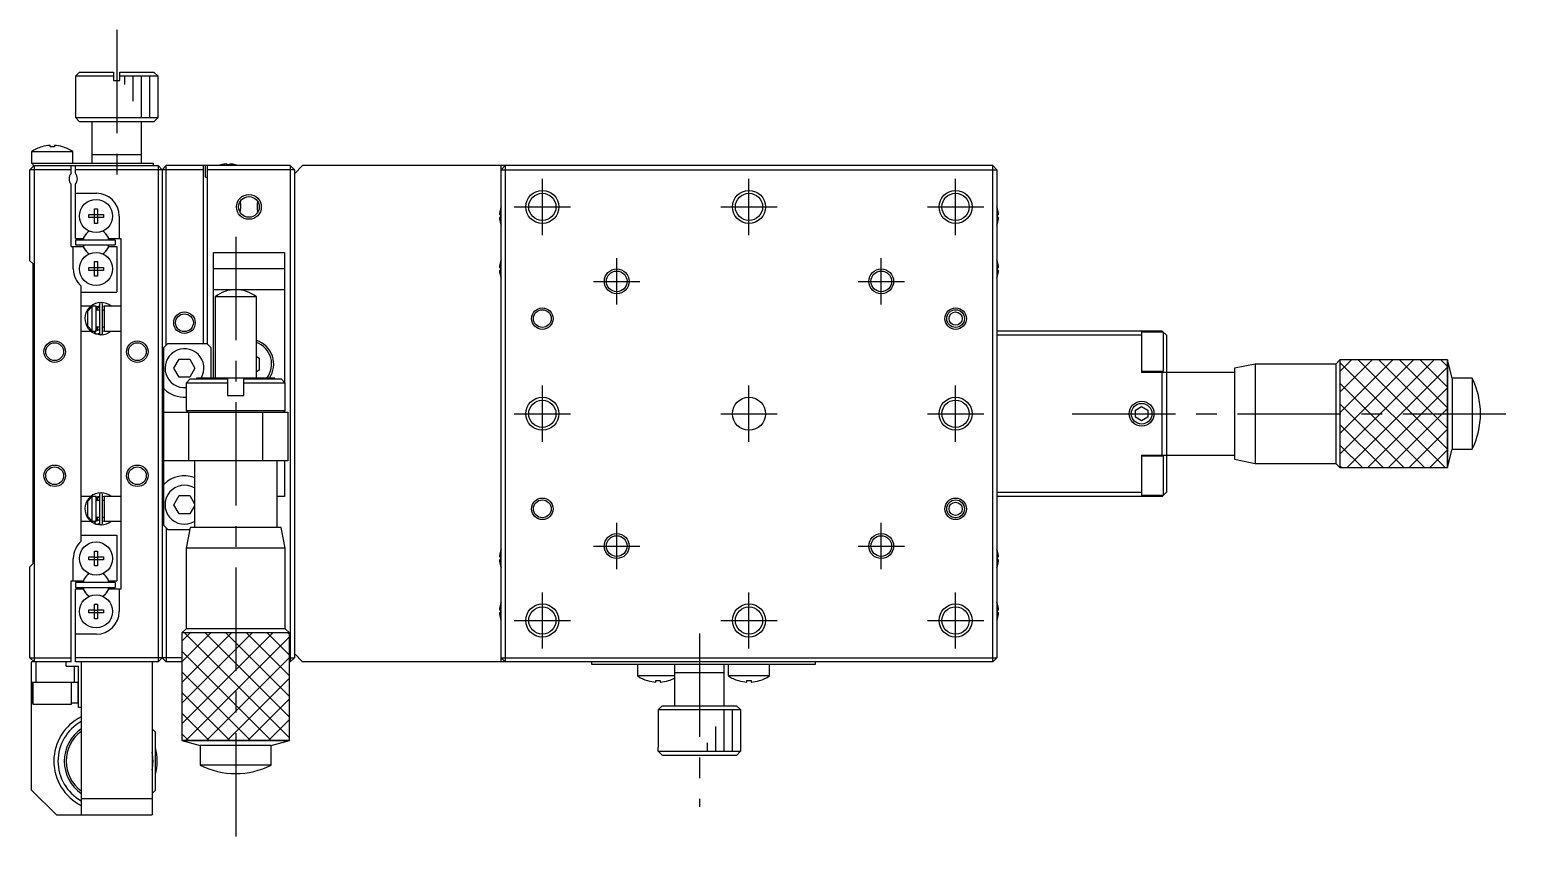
# Model space of a CAD drawing. Extents: x -293 to 400, y -22 to 502.
# Drawn here: x -223.4 to -42.6, y 211.6 to 311.6 of the extents above; entities that cross this region are included whole.
import ezdxf

# ---------------------------------------------------------------- set-up
doc = ezdxf.new("R2010")
doc.units = 0
doc.header["$LTSCALE"] = 10
doc.linetypes.add('CENTER', pattern=[2, 1.25, -0.25, 0.25, -0.25])
doc.layers.get('0').update_dxf_attribs({"linetype": 'CONTINUOUS'})
doc.layers.add('CENTER', color=1, linetype='CENTER')

msp = doc.modelspace()

# ---------------------------------------------------------------- linework, layer by layer
at = {"color": 7, "linetype": 'CONTINUOUS'}
for p, q in [((-217.396501, 306.517661), (-217.896501, 306.017661)), ((-213.296501, 306.017661), (-217.896501, 306.017661)), ((-217.896501, 306.017661), (-217.896501, 301.017661)), ((-217.396501, 306.517661), (-213.296501, 306.517661)), ((-213.296501, 306.517661), (-213.296501, 305.517661)), ((-213.296501, 305.517661), (-212.496501, 305.517661)), ((-212.496501, 306.517661), (-208.396501, 306.517661)), ((-212.496501, 305.517661), (-212.496501, 306.517661)), ((-207.896501, 306.017661), (-212.496501, 306.017661)), ((-207.896501, 306.017661), (-208.396501, 306.517661)), ((-207.896501, 301.017661), (-207.896501, 306.017661)), ((-217.896501, 301.017661), (-207.896501, 301.017661)), ((-217.896501, 301.017661), (-217.396501, 300.517661)), ((-208.396501, 300.517661), (-217.396501, 300.517661)), ((-215.896501, 300.517661), (-215.896501, 295.517661)), ((-209.896501, 295.517661), (-209.896501, 300.517661)), ((-208.396501, 300.517661), (-207.896501, 301.017661)), ((-223.196501, 296.909319), (-218.196501, 296.909319)), ((-223.196501, 296.909319), (-223.196501, 295.517661)), ((-221.95509, 297.480242), (-221.958433, 297.487097)), ((-220.956501, 297.480242), (-220.956501, 297.652614)), ((-220.436501, 297.480242), (-220.956501, 297.480242)), ((-220.436501, 297.652614), (-220.436501, 297.480242)), ((-219.434568, 297.487097), (-219.437911, 297.480242)), ((-218.196501, 295.517661), (-218.196501, 296.909319)), ((-209.896501, 296.517661), (-215.896501, 296.517661)), ((-222.896501, 295.217661), (-223.396501, 294.717661)), ((-223.396501, 283.717661), (-223.396501, 294.717661)), ((-218.396501, 294.717661), (-223.396501, 294.717661)), ((-223.196501, 295.517661), (-208.496501, 295.517661)), ((-222.996501, 295.217661), (-222.996501, 295.517661)), ((-222.996501, 295.217661), (-207.896501, 295.217661)), ((-222.896501, 295.217661), (-222.896501, 235.217661)), ((-218.396501, 294.279099), (-218.396501, 295.217661)), ((-217.896501, 294.279099), (-217.896501, 295.217661)), ((-202.396501, 294.717661), (-217.896501, 294.717661)), ((-208.496501, 295.517661), (-208.496501, 295.217661)), ((-207.396501, 294.717661), (-207.896501, 295.217661)), ((-207.896501, 295.217661), (-207.896501, 235.217661)), ((-207.396501, 294.717661), (-206.896501, 295.217661)), ((-207.396501, 294.717661), (-207.396501, 235.717661)), ((-191.896501, 295.217661), (-206.896501, 295.217661)), ((-206.896501, 273.517661), (-206.896501, 295.217661)), ((-202.396501, 273.717661), (-202.396501, 295.217661)), ((-202.146501, 293.817661), (-202.146501, 295.217661)), ((-201.896501, 273.617661), (-201.896501, 295.217661)), ((-191.396501, 294.717661), (-201.896501, 294.717661)), ((-200.282862, 295.287183), (-200.285116, 295.291805)), ((-199.576501, 295.287183), (-199.576501, 295.40752)), ((-199.216501, 295.287183), (-199.576501, 295.287183)), ((-199.216501, 295.40752), (-199.216501, 295.287183)), ((-198.507885, 295.291805), (-198.510139, 295.287183)), ((-191.396501, 294.717661), (-191.896501, 295.217661)), ((-191.896501, 295.217661), (-191.896501, 235.217661)), ((-190.396501, 295.217661), (-191.396501, 294.217661)), ((-191.396501, 294.717661), (-191.396501, 235.717661)), ((-106.896501, 295.217661), (-190.396501, 295.217661)), ((-165.896501, 295.217661), (-166.396501, 294.717661)), ((-166.396501, 235.217661), (-166.396501, 295.217661)), ((-166.396501, 294.717661), (-106.396501, 294.717661)), ((-165.896501, 295.217661), (-165.896501, 235.217661)), ((-106.396501, 294.717661), (-106.896501, 295.217661)), ((-106.896501, 235.217661), (-106.896501, 295.217661)), ((-106.396501, 294.717661), (-106.396501, 235.717661)), ((-218.396501, 285.417661), (-218.396501, 292.956224)), ((-217.896501, 286.417661), (-217.896501, 292.956224)), ((-202.146501, 293.817661), (-201.896501, 293.817661)), ((-217.896501, 291.867661), (-215.346501, 291.867661)), ((-216.282862, 289.297661), (-215.576501, 289.297661)), ((-216.282862, 288.937661), (-216.282862, 289.297661)), ((-215.576501, 290.004023), (-215.216501, 290.004023)), ((-215.576501, 289.297661), (-215.576501, 290.004023)), ((-215.566128, 289.287289), (-215.576501, 289.297661)), ((-215.566128, 289.287289), (-215.226873, 289.287289)), ((-215.566128, 288.948034), (-215.566128, 289.287289)), ((-215.226873, 289.287289), (-215.216501, 289.297661)), ((-215.226873, 289.287289), (-215.226873, 288.948034)), ((-215.216501, 290.004023), (-215.216501, 289.297661)), ((-215.216501, 289.297661), (-214.510139, 289.297661)), ((-214.510139, 289.297661), (-214.510139, 288.937661)), ((-197.940531, 290.905048), (-197.914451, 290.791188)), ((-195.85247, 289.530275), (-195.87855, 289.644134)), ((-166.586359, 289.297661), (-166.466022, 289.297661)), ((-166.470645, 290.006277), (-166.466022, 290.004023)), ((-166.466022, 289.297661), (-166.466022, 288.937661)), ((-106.326979, 290.004023), (-106.322356, 290.006277)), ((-106.326979, 288.937661), (-106.326979, 289.297661)), ((-106.326979, 289.297661), (-106.206642, 289.297661)), ((-215.576501, 288.937661), (-216.282862, 288.937661)), ((-215.566128, 288.948034), (-215.576501, 288.937661)), ((-215.576501, 288.2313), (-215.576501, 288.937661)), ((-215.216501, 288.2313), (-215.576501, 288.2313)), ((-215.226873, 288.948034), (-215.566128, 288.948034)), ((-215.226873, 288.948034), (-215.216501, 288.937661)), ((-215.216501, 288.937661), (-215.216501, 288.2313)), ((-214.510139, 288.937661), (-215.216501, 288.937661)), ((-212.596501, 289.117661), (-212.596501, 286.417661)), ((-166.466022, 288.937661), (-166.586359, 288.937661)), ((-166.466022, 288.2313), (-166.470645, 288.229045)), ((-106.206642, 288.937661), (-106.326979, 288.937661)), ((-106.322356, 288.229045), (-106.326979, 288.2313)), ((-217.896501, 286.417661), (-216.947306, 286.417661)), ((-213.096501, 286.217661), (-217.896501, 286.217661)), ((-217.896501, 286.217661), (-217.896501, 285.617661)), ((-216.947306, 286.417661), (-216.79714, 286.677757)), ((-213.995861, 286.677757), (-213.845695, 286.417661)), ((-213.845695, 286.417661), (-212.396501, 286.417661)), ((-213.096501, 286.217661), (-213.096501, 285.617661)), ((-212.396501, 286.417661), (-212.396501, 244.017661)), ((-218.396501, 285.417661), (-216.947306, 285.417661)), ((-218.146501, 282.717661), (-218.146501, 285.417661)), ((-217.896501, 285.617661), (-213.096501, 285.617661)), ((-216.79714, 285.157566), (-216.947306, 285.417661)), ((-213.845695, 285.417661), (-213.995861, 285.157566)), ((-213.845695, 285.417661), (-212.896501, 285.417661)), ((-212.896501, 285.417661), (-212.896501, 279.917661)), ((-201.196501, 284.717661), (-192.596501, 284.717661)), ((-201.196501, 269.517661), (-201.196501, 284.717661)), ((-192.596501, 284.717661), (-192.596501, 269.017661)), ((-223.396501, 283.717661), (-223.046501, 283.367661)), ((-223.046501, 283.367661), (-223.046501, 247.067661)), ((-216.282862, 282.537661), (-216.282862, 282.897661)), ((-216.282862, 282.897661), (-215.576501, 282.897661)), ((-215.576501, 282.537661), (-216.282862, 282.537661)), ((-215.576501, 283.604023), (-215.216501, 283.604023)), ((-215.576501, 282.897661), (-215.576501, 283.604023)), ((-215.566128, 282.887289), (-215.576501, 282.897661)), ((-215.566128, 282.548034), (-215.576501, 282.537661)), ((-215.576501, 281.8313), (-215.576501, 282.537661)), ((-215.566128, 282.548034), (-215.566128, 282.887289)), ((-215.566128, 282.887289), (-215.226873, 282.887289)), ((-215.226873, 282.548034), (-215.566128, 282.548034)), ((-215.226873, 282.887289), (-215.216501, 282.897661)), ((-215.226873, 282.887289), (-215.226873, 282.548034)), ((-215.226873, 282.548034), (-215.216501, 282.537661)), ((-215.216501, 283.604023), (-215.216501, 282.897661)), ((-215.216501, 282.897661), (-214.510139, 282.897661)), ((-215.216501, 282.537661), (-215.216501, 281.8313)), ((-214.510139, 282.537661), (-215.216501, 282.537661)), ((-214.510139, 282.897661), (-214.510139, 282.537661)), ((-192.596501, 282.717661), (-201.196501, 282.717661)), ((-166.586359, 282.897661), (-166.466022, 282.897661)), ((-166.466022, 282.537661), (-166.586359, 282.537661)), ((-166.470645, 283.606277), (-166.466022, 283.604023)), ((-166.466022, 282.897661), (-166.466022, 282.537661)), ((-106.326979, 283.604023), (-106.322356, 283.606277)), ((-106.326979, 282.537661), (-106.326979, 282.897661)), ((-106.326979, 282.897661), (-106.206642, 282.897661)), ((-106.206642, 282.537661), (-106.326979, 282.537661)), ((-217.196501, 249.796724), (-217.196501, 280.638599)), ((-215.216501, 281.8313), (-215.576501, 281.8313)), ((-201.196501, 280.217661), (-192.596501, 280.217661)), ((-166.466022, 281.8313), (-166.470645, 281.829045)), ((-106.322356, 281.829045), (-106.326979, 281.8313)), ((-217.196501, 279.917661), (-212.896501, 279.917661)), ((-215.560587, 278.505243), (-215.578578, 278.497443)), ((-215.566339, 278.501881), (-215.569688, 278.501324)), ((-215.504146, 278.527483), (-215.561032, 278.506101)), ((-214.991501, 278.467661), (-214.991501, 274.967661)), ((-214.601501, 274.967661), (-214.601501, 278.467661)), ((-195.996505, 279.340152), (-200.996497, 279.340152)), ((-200.996497, 279.340152), (-200.996497, 269.517661)), ((-195.996505, 269.517661), (-195.996505, 279.340152)), ((-216.032746, 278.217661), (-217.196501, 278.217661)), ((-216.396501, 277.634177), (-215.896501, 278.163345)), ((-216.396501, 275.801146), (-216.396501, 277.634177)), ((-215.396501, 278.217661), (-215.896501, 278.217661)), ((-215.896501, 278.217661), (-215.896501, 275.217661)), ((-215.407796, 278.147467), (-215.393251, 278.153233)), ((-215.396658, 278.152871), (-214.991543, 278.26135)), ((-215.396501, 275.217661), (-215.396501, 278.217661)), ((-214.991501, 277.717661), (-215.396501, 277.717661)), ((-215.393251, 278.153233), (-215.37899, 278.158048)), ((-215.37899, 278.158048), (-215.364497, 278.162134)), ((-215.364497, 278.162134), (-215.349811, 278.165477)), ((-215.349811, 278.165477), (-215.334969, 278.168068)), ((-215.334969, 278.168068), (-215.32001, 278.169898)), ((-215.32001, 278.169898), (-215.304974, 278.170962)), ((-215.304974, 278.170962), (-215.2899, 278.171256)), ((-215.2899, 278.171256), (-215.274828, 278.170779)), ((-215.274828, 278.170779), (-215.259798, 278.169533)), ((-215.259798, 278.169533), (-215.24485, 278.16752)), ((-215.24485, 278.16752), (-215.230024, 278.164747)), ((-215.230024, 278.164747), (-215.215358, 278.161221)), ((-215.215358, 278.161221), (-215.20089, 278.156953)), ((-215.20089, 278.156953), (-215.186659, 278.151955)), ((-215.196501, 277.717661), (-215.196501, 278.155846)), ((-215.186659, 278.151955), (-215.172701, 278.146241)), ((-215.172701, 278.146241), (-215.159052, 278.139829)), ((-215.159052, 278.139829), (-215.145747, 278.132735)), ((-215.145747, 278.132735), (-215.132818, 278.124981)), ((-215.132818, 278.124981), (-215.120298, 278.116588)), ((-215.120298, 278.116588), (-215.108216, 278.107578)), ((-215.108216, 278.107578), (-215.096604, 278.097977)), ((-215.096604, 278.097977), (-215.085487, 278.087811)), ((-215.085487, 278.087811), (-215.074892, 278.077106)), ((-215.074892, 278.077106), (-215.064844, 278.06589)), ((-215.064844, 278.06589), (-215.055365, 278.054193)), ((-215.055365, 278.054193), (-215.046477, 278.042045)), ((-215.046477, 278.042045), (-215.0382, 278.029476)), ((-215.0382, 278.029476), (-215.030553, 278.016518)), ((-215.030553, 278.016518), (-215.023551, 278.003203)), ((-215.023551, 278.003203), (-215.01721, 277.989565)), ((-215.01721, 277.989565), (-215.011543, 277.975635)), ((-215.011543, 277.975635), (-215.006563, 277.961449)), ((-215.006563, 277.961449), (-215.00228, 277.947039)), ((-215.00228, 277.947039), (-214.998703, 277.932441)), ((-214.998703, 277.932441), (-214.995839, 277.917688)), ((-214.995839, 277.917688), (-214.993694, 277.902817)), ((-214.993694, 277.902817), (-214.992272, 277.887862)), ((-214.992272, 277.887862), (-214.991576, 277.872857)), ((-214.991576, 277.872857), (-214.9915, 277.866162)), ((-214.396501, 277.717661), (-214.601501, 277.717661)), ((-214.601445, 278.261027), (-214.396254, 278.22103)), ((-214.396501, 278.217661), (-214.396501, 275.217661)), ((-212.396501, 278.217661), (-214.396501, 278.217661)), ((-214.396254, 278.22103), (-214.384067, 278.217747)), ((-217.196501, 275.217661), (-216.033116, 275.217661)), ((-215.896501, 275.271978), (-216.396501, 275.801146)), ((-215.896501, 275.217661), (-215.396501, 275.217661)), ((-215.590192, 274.943032), (-215.569318, 274.93385)), ((-215.569898, 274.934042), (-215.502196, 275.157461)), ((-215.564417, 274.945209), (-215.564621, 274.939665)), ((-215.564621, 274.939665), (-215.564292, 274.935243)), ((-215.56368, 274.95184), (-215.564417, 274.945209)), ((-215.564292, 274.935243), (-215.5638, 274.933011)), ((-215.5638, 274.933011), (-215.561761, 274.929644)), ((-215.562417, 274.959514), (-215.56368, 274.95184)), ((-215.560634, 274.968179), (-215.562417, 274.959514)), ((-215.561761, 274.929644), (-215.561032, 274.929222)), ((-215.561032, 274.929222), (-215.530865, 274.917168)), ((-215.558344, 274.977777), (-215.560634, 274.968179)), ((-215.555563, 274.988246), (-215.558344, 274.977777)), ((-215.552308, 274.999514), (-215.555563, 274.988246)), ((-215.548602, 275.011508), (-215.552308, 274.999514)), ((-215.544468, 275.024147), (-215.548602, 275.011508)), ((-215.539936, 275.037348), (-215.544468, 275.024147)), ((-215.535033, 275.051022), (-215.539936, 275.037348)), ((-215.529794, 275.065079), (-215.535033, 275.051022)), ((-215.530865, 274.917168), (-215.498445, 274.906009)), ((-215.524254, 275.079424), (-215.529794, 275.065079)), ((-215.518448, 275.093964), (-215.524254, 275.079424)), ((-215.512416, 275.1086), (-215.518448, 275.093964)), ((-215.506197, 275.123237), (-215.512416, 275.1086)), ((-215.511547, 274.909965), (-214.824093, 274.774006)), ((-215.499834, 275.137775), (-215.506197, 275.123237)), ((-215.502196, 275.157461), (-215.472006, 275.217663)), ((-215.493368, 275.152119), (-215.499834, 275.137775)), ((-215.498445, 274.906009), (-215.465518, 274.896486)), ((-215.486843, 275.166173), (-215.493368, 275.152119)), ((-215.480301, 275.179843), (-215.486843, 275.166173)), ((-215.473787, 275.193039), (-215.480301, 275.179843)), ((-215.467343, 275.205673), (-215.473787, 275.193039)), ((-215.461013, 275.217661), (-215.467343, 275.205673)), ((-215.465518, 274.896486), (-215.432167, 274.888623)), ((-215.432167, 274.888623), (-215.398472, 274.882437)), ((-215.409851, 275.287696), (-215.42214, 275.293023)), ((-215.399475, 275.284449), (-215.407796, 275.287856)), ((-215.385296, 275.279304), (-215.399475, 275.284449)), ((-215.398472, 274.882437), (-215.364517, 274.877945)), ((-215.396501, 275.717661), (-214.991501, 275.717661)), ((-215.370873, 275.274888), (-215.385296, 275.279304)), ((-215.356243, 275.271213), (-215.370873, 275.274888)), ((-215.364517, 274.877945), (-215.330385, 274.875156)), ((-215.341446, 275.26829), (-215.356243, 275.271213)), ((-215.326521, 275.266126), (-215.341446, 275.26829)), ((-215.330385, 274.875156), (-215.296159, 274.874076)), ((-215.311506, 275.264728), (-215.326521, 275.266126)), ((-215.296441, 275.2641), (-215.311506, 275.264728)), ((-215.281368, 275.264242), (-215.296441, 275.2641)), ((-215.296159, 274.874076), (-215.261923, 274.874708)), ((-215.266324, 275.265154), (-215.281368, 275.264242)), ((-215.251351, 275.266832), (-215.266324, 275.265154)), ((-215.261923, 274.874708), (-215.22776, 274.877051)), ((-215.236487, 275.269271), (-215.251351, 275.266832)), ((-215.221771, 275.272463), (-215.236487, 275.269271)), ((-215.22776, 274.877051), (-215.193754, 274.881098)), ((-215.207241, 275.276398), (-215.221771, 275.272463)), ((-215.192934, 275.281064), (-215.207241, 275.276398)), ((-215.196501, 275.279467), (-215.196501, 275.717661)), ((-215.193754, 274.881098), (-215.159988, 274.88684)), ((-215.178887, 275.286447), (-215.192934, 275.281064)), ((-215.165134, 275.292533), (-215.178887, 275.286447)), ((-215.15171, 275.299302), (-215.165134, 275.292533)), ((-215.159988, 274.88684), (-215.126544, 274.894262)), ((-215.138647, 275.306736), (-215.15171, 275.299302)), ((-215.125978, 275.314814), (-215.138647, 275.306736)), ((-215.126544, 274.894262), (-215.093504, 274.903348)), ((-215.113732, 275.323514), (-215.125978, 275.314814)), ((-215.101939, 275.332813), (-215.113732, 275.323514)), ((-215.090626, 275.342686), (-215.101939, 275.332813)), ((-215.093504, 274.903348), (-215.060949, 274.914074)), ((-215.079819, 275.353106), (-215.090626, 275.342686)), ((-215.069543, 275.364048), (-215.079819, 275.353106)), ((-215.059822, 275.375482), (-215.069543, 275.364048)), ((-215.060949, 274.914074), (-215.028959, 274.926417)), ((-215.050677, 275.387381), (-215.059822, 275.375482)), ((-215.042128, 275.399714), (-215.050677, 275.387381)), ((-215.034195, 275.412452), (-215.042128, 275.399714)), ((-215.026895, 275.425562), (-215.034195, 275.412452)), ((-215.028959, 274.926417), (-214.997612, 274.940344)), ((-215.020244, 275.439014), (-215.026895, 275.425562)), ((-215.014256, 275.452775), (-215.020244, 275.439014)), ((-215.008945, 275.466812), (-215.014256, 275.452775)), ((-215.004323, 275.481091), (-215.008945, 275.466812)), ((-215.000398, 275.495579), (-215.004323, 275.481091)), ((-214.997181, 275.510242), (-215.000398, 275.495579)), ((-214.997612, 274.940344), (-214.989953, 274.944037)), ((-214.994678, 275.525046), (-214.997181, 275.510242)), ((-214.992894, 275.539956), (-214.994678, 275.525046)), ((-214.991834, 275.554935), (-214.992894, 275.539956)), ((-214.9915, 275.569161), (-214.991834, 275.554935)), ((-214.601501, 275.717661), (-214.396501, 275.717661)), ((-214.38491, 275.21653), (-214.601477, 275.173979)), ((-214.396501, 275.217661), (-212.396501, 275.217661)), ((-86.396501, 275.217661), (-106.396501, 275.217661)), ((-88.896501, 275.217661), (-88.896501, 270.217661)), ((-86.296501, 275.067661), (-88.896501, 275.067661)), ((-85.896501, 274.717661), (-86.396501, 275.217661)), ((-86.296501, 275.067661), (-86.296501, 270.367661)), ((-206.696501, 273.717661), (-207.196501, 273.217661)), ((-207.196501, 251.717661), (-207.196501, 273.217661)), ((-206.696501, 273.717661), (-201.996501, 273.717661)), ((-201.496501, 273.217661), (-201.996501, 273.717661)), ((-201.496501, 273.217661), (-201.496501, 269.517661)), ((-88.896501, 274.717661), (-106.396501, 274.717661)), ((-85.896501, 274.717661), (-85.896501, 255.717661)), ((-205.966671, 270.717661), (-205.331586, 271.817661)), ((-205.331586, 271.817661), (-204.061415, 271.817661)), ((-204.061415, 271.817661), (-203.42633, 270.717661)), ((-195.996505, 272.141424), (-195.646501, 271.939349)), ((-195.646501, 271.939349), (-195.646501, 270.495974)), ((-75.146502, 271.217657), (-77.646501, 270.717658)), ((-75.146502, 271.217657), (-75.146502, 259.217665)), ((-65.396497, 271.217657), (-75.146502, 271.217657)), ((-64.896495, 271.71766), (-65.396497, 271.217657)), ((-65.396497, 271.217657), (-65.396497, 259.217665)), ((-64.896495, 271.71766), (-64.896495, 258.717662)), ((-51.896494, 271.71766), (-64.896495, 271.71766)), ((-51.896494, 271.71766), (-64.896495, 271.71766)), ((-64.896495, 271.71766), (-64.896495, 258.717662)), ((-51.896494, 271.71766), (-51.896494, 258.717662)), ((-51.307006, 269.517661), (-51.896494, 271.71766)), ((-51.896494, 258.717662), (-51.896494, 271.71766)), ((-205.331586, 269.617661), (-205.966671, 270.717661)), ((-204.061415, 269.617661), (-205.331586, 269.617661)), ((-203.996501, 269.417661), (-204.496501, 268.917661)), ((-203.42633, 270.717661), (-204.061415, 269.617661)), ((-203.996501, 269.417661), (-199.496501, 269.417661)), ((-193.746501, 269.517661), (-203.246501, 269.517661)), ((-203.246501, 269.517661), (-203.246501, 269.417661)), ((-199.496501, 269.417661), (-199.496501, 267.417661)), ((-197.496501, 269.417661), (-192.996501, 269.417661)), ((-197.496501, 267.417661), (-197.496501, 269.417661)), ((-195.646501, 270.495974), (-195.996505, 270.293899)), ((-193.746501, 269.417661), (-193.746501, 269.517661)), ((-192.496501, 268.917661), (-192.996501, 269.417661)), ((-88.896501, 270.367661), (-86.296501, 270.367661)), ((-77.646501, 270.217661), (-88.896501, 270.217661)), ((-86.396501, 260.217661), (-86.396501, 270.217661)), ((-77.646501, 270.717658), (-77.646501, 259.717664)), ((-51.307006, 269.517661), (-51.307006, 260.917661)), ((-48.896495, 269.517661), (-51.307006, 269.517661)), ((-48.896495, 269.517661), (-48.896495, 260.917661)), ((-207.127322, 268.199506), (-207.196501, 268.170134)), ((-199.496501, 268.917661), (-204.496501, 268.917661)), ((-204.496501, 268.917661), (-204.496501, 265.617661)), ((-192.496501, 268.917661), (-197.496501, 268.917661)), ((-192.496501, 265.617661), (-192.496501, 268.917661)), ((-199.496501, 267.417661), (-197.496501, 267.417661)), ((-89.646501, 265.650674), (-88.896501, 266.083687)), ((-88.896501, 266.083687), (-88.146501, 265.650674)), ((-207.196501, 265.417661), (-192.196501, 265.417661)), ((-204.496501, 265.617661), (-204.296501, 265.417661)), ((-204.496501, 265.617661), (-192.496501, 265.617661)), ((-204.196501, 265.417661), (-204.196501, 259.517661)), ((-195.196501, 259.517661), (-195.196501, 265.417661)), ((-192.696501, 265.417661), (-192.496501, 265.617661)), ((-192.596501, 265.517661), (-192.596501, 265.417661)), ((-192.196501, 265.417661), (-192.196501, 259.517661)), ((-89.646501, 264.784649), (-89.646501, 265.650674)), ((-88.896501, 264.351636), (-89.646501, 264.784649)), ((-88.146501, 264.784649), (-88.896501, 264.351636)), ((-88.146501, 265.650674), (-88.146501, 264.784649)), ((-51.896494, 258.717662), (-51.307006, 260.917661)), ((-51.307006, 260.917661), (-48.896495, 260.917661)), ((-192.196501, 259.517661), (-207.196501, 259.517661)), ((-203.496501, 259.517661), (-203.496501, 251.467661)), ((-193.496501, 251.467661), (-193.496501, 259.517661)), ((-192.596501, 259.517661), (-192.596501, 255.217661)), ((-88.896501, 260.217661), (-77.646501, 260.217661)), ((-88.896501, 260.217661), (-88.896501, 255.217661)), ((-86.296501, 260.067661), (-88.896501, 260.067661)), ((-86.296501, 260.067661), (-86.296501, 255.367661)), ((-77.646501, 259.717664), (-75.146502, 259.217665)), ((-75.146502, 259.217665), (-65.396497, 259.217665)), ((-65.396497, 259.217665), (-64.896495, 258.717662)), ((-64.896495, 258.717662), (-51.896494, 258.717662)), ((-64.896495, 258.717662), (-51.896494, 258.717662)), ((-207.196501, 256.765189), (-207.127322, 256.735817)), ((-216.032746, 255.217661), (-217.196501, 255.217661)), ((-216.396501, 254.634177), (-215.896501, 255.163345)), ((-215.396501, 255.217661), (-215.896501, 255.217661)), ((-215.896501, 255.217661), (-215.896501, 252.217661)), ((-215.560587, 255.505243), (-215.578578, 255.497443)), ((-215.566339, 255.501881), (-215.569688, 255.501324)), ((-215.504146, 255.527483), (-215.561032, 255.506101)), ((-215.407796, 255.147467), (-215.393251, 255.153233)), ((-215.396658, 255.152871), (-214.991543, 255.26135)), ((-215.396501, 252.217661), (-215.396501, 255.217661)), ((-215.393251, 255.153233), (-215.37899, 255.158048)), ((-215.37899, 255.158048), (-215.364497, 255.162134)), ((-215.364497, 255.162134), (-215.349811, 255.165477)), ((-215.349811, 255.165477), (-215.334969, 255.168068)), ((-215.334969, 255.168068), (-215.32001, 255.169898)), ((-215.32001, 255.169898), (-215.304974, 255.170962)), ((-215.304974, 255.170962), (-215.2899, 255.171256)), ((-215.2899, 255.171256), (-215.274828, 255.170779)), ((-215.274828, 255.170779), (-215.259798, 255.169533)), ((-215.259798, 255.169533), (-215.24485, 255.16752)), ((-215.24485, 255.16752), (-215.230024, 255.164747)), ((-215.230024, 255.164747), (-215.215358, 255.161221)), ((-215.215358, 255.161221), (-215.20089, 255.156953)), ((-215.20089, 255.156953), (-215.186659, 255.151955)), ((-215.196501, 254.717661), (-215.196501, 255.155846)), ((-215.186659, 255.151955), (-215.172701, 255.146241)), ((-215.172701, 255.146241), (-215.159052, 255.139829)), ((-215.159052, 255.139829), (-215.145747, 255.132735)), ((-215.145747, 255.132735), (-215.132818, 255.124981)), ((-215.132818, 255.124981), (-215.120298, 255.116588)), ((-215.120298, 255.116588), (-215.108216, 255.107578)), ((-215.108216, 255.107578), (-215.096604, 255.097977)), ((-215.096604, 255.097977), (-215.085487, 255.087811)), ((-215.085487, 255.087811), (-215.074892, 255.077106)), ((-215.074892, 255.077106), (-215.064844, 255.06589)), ((-215.064844, 255.06589), (-215.055365, 255.054193)), ((-215.055365, 255.054193), (-215.046477, 255.042045)), ((-215.046477, 255.042045), (-215.0382, 255.029476)), ((-215.0382, 255.029476), (-215.030553, 255.016518)), ((-215.030553, 255.016518), (-215.023551, 255.003203)), ((-215.023551, 255.003203), (-215.01721, 254.989565)), ((-215.01721, 254.989565), (-215.011543, 254.975635)), ((-215.011543, 254.975635), (-215.006563, 254.961449)), ((-215.006563, 254.961449), (-215.00228, 254.947039)), ((-215.00228, 254.947039), (-214.998703, 254.932441)), ((-214.998703, 254.932441), (-214.995839, 254.917688)), ((-214.995839, 254.917688), (-214.993694, 254.902817)), ((-214.993694, 254.902817), (-214.992272, 254.887862)), ((-214.991501, 255.467661), (-214.991501, 251.967661)), ((-214.601501, 251.967661), (-214.601501, 255.467661)), ((-214.601445, 255.261027), (-214.396254, 255.22103)), ((-214.396501, 255.217661), (-214.396501, 252.217661)), ((-212.396501, 255.217661), (-214.396501, 255.217661)), ((-214.396254, 255.22103), (-214.384067, 255.217747)), ((-205.966671, 254.217661), (-205.331586, 255.317661)), ((-205.331586, 255.317661), (-204.061415, 255.317661)), ((-204.061415, 255.317661), (-203.496501, 254.3392)), ((-192.596501, 255.217661), (-193.496501, 255.217661)), ((-106.396501, 255.717661), (-88.896501, 255.717661)), ((-86.396501, 255.217661), (-106.396501, 255.217661)), ((-88.896501, 255.367661), (-86.296501, 255.367661)), ((-86.396501, 255.217661), (-85.896501, 255.717661)), ((-216.396501, 252.801146), (-216.396501, 254.634177)), ((-214.991501, 254.717661), (-215.396501, 254.717661)), ((-214.992272, 254.887862), (-214.991576, 254.872857)), ((-214.991576, 254.872857), (-214.9915, 254.866162)), ((-214.396501, 254.717661), (-214.601501, 254.717661)), ((-205.331586, 253.117661), (-205.966671, 254.217661)), ((-204.061415, 253.117661), (-205.331586, 253.117661)), ((-203.496501, 254.096122), (-204.061415, 253.117661)), ((-217.196501, 252.217661), (-216.033116, 252.217661)), ((-215.896501, 252.271978), (-216.396501, 252.801146)), ((-215.896501, 252.217661), (-215.396501, 252.217661)), ((-215.590192, 251.943032), (-215.563198, 251.931215)), ((-215.569898, 251.934042), (-215.502196, 252.157461)), ((-215.564417, 251.945209), (-215.564621, 251.939665)), ((-215.564621, 251.939665), (-215.564292, 251.935243)), ((-215.56368, 251.95184), (-215.564417, 251.945209)), ((-215.564292, 251.935243), (-215.5638, 251.933011)), ((-215.5638, 251.933011), (-215.561761, 251.929644)), ((-215.562417, 251.959514), (-215.56368, 251.95184)), ((-215.560634, 251.968179), (-215.562417, 251.959514)), ((-215.561761, 251.929644), (-215.561032, 251.929222)), ((-215.561032, 251.929222), (-215.530865, 251.917168)), ((-215.558344, 251.977777), (-215.560634, 251.968179)), ((-215.555563, 251.988246), (-215.558344, 251.977777)), ((-215.552308, 251.999514), (-215.555563, 251.988246)), ((-215.548602, 252.011508), (-215.552308, 251.999514)), ((-215.544468, 252.024147), (-215.548602, 252.011508)), ((-215.539936, 252.037348), (-215.544468, 252.024147)), ((-215.535033, 252.051022), (-215.539936, 252.037348)), ((-215.529794, 252.065079), (-215.535033, 252.051022)), ((-215.530865, 251.917168), (-215.498445, 251.906009)), ((-215.524254, 252.079424), (-215.529794, 252.065079)), ((-215.518448, 252.093964), (-215.524254, 252.079424)), ((-215.512416, 252.1086), (-215.518448, 252.093964)), ((-215.506197, 252.123237), (-215.512416, 252.1086)), ((-215.511547, 251.909965), (-214.824093, 251.774006)), ((-215.499834, 252.137775), (-215.506197, 252.123237)), ((-215.502196, 252.157461), (-215.472006, 252.217663)), ((-215.493368, 252.152119), (-215.499834, 252.137775)), ((-215.498445, 251.906009), (-215.465518, 251.896486)), ((-215.486843, 252.166173), (-215.493368, 252.152119)), ((-215.480301, 252.179843), (-215.486843, 252.166173)), ((-215.473787, 252.193039), (-215.480301, 252.179843)), ((-215.467343, 252.205673), (-215.473787, 252.193039)), ((-215.461013, 252.217661), (-215.467343, 252.205673)), ((-215.465518, 251.896486), (-215.432167, 251.888623)), ((-215.432167, 251.888623), (-215.398472, 251.882437)), ((-215.409851, 252.287696), (-215.42214, 252.293023)), ((-215.399475, 252.284449), (-215.407796, 252.287856)), ((-215.385296, 252.279304), (-215.399475, 252.284449)), ((-215.398472, 251.882437), (-215.364517, 251.877945)), ((-215.396501, 252.717661), (-214.991501, 252.717661)), ((-215.370873, 252.274888), (-215.385296, 252.279304)), ((-215.356243, 252.271213), (-215.370873, 252.274888)), ((-215.364517, 251.877945), (-215.330385, 251.875156)), ((-215.341446, 252.26829), (-215.356243, 252.271213)), ((-215.326521, 252.266126), (-215.341446, 252.26829)), ((-215.330385, 251.875156), (-215.296159, 251.874076)), ((-215.311506, 252.264728), (-215.326521, 252.266126)), ((-215.296441, 252.2641), (-215.311506, 252.264728)), ((-215.281368, 252.264242), (-215.296441, 252.2641)), ((-215.296159, 251.874076), (-215.261923, 251.874708)), ((-215.266324, 252.265154), (-215.281368, 252.264242)), ((-215.251351, 252.266832), (-215.266324, 252.265154)), ((-215.261923, 251.874708), (-215.22776, 251.877051)), ((-215.236487, 252.269271), (-215.251351, 252.266832)), ((-215.221771, 252.272463), (-215.236487, 252.269271)), ((-215.22776, 251.877051), (-215.193754, 251.881098)), ((-215.207241, 252.276398), (-215.221771, 252.272463)), ((-215.192934, 252.281064), (-215.207241, 252.276398)), ((-215.196501, 252.279467), (-215.196501, 252.717661)), ((-215.193754, 251.881098), (-215.159988, 251.88684)), ((-215.178887, 252.286447), (-215.192934, 252.281064)), ((-215.165134, 252.292533), (-215.178887, 252.286447)), ((-215.15171, 252.299302), (-215.165134, 252.292533)), ((-215.159988, 251.88684), (-215.126544, 251.894262)), ((-215.138647, 252.306736), (-215.15171, 252.299302)), ((-215.125978, 252.314814), (-215.138647, 252.306736)), ((-215.126544, 251.894262), (-215.093504, 251.903348)), ((-215.113732, 252.323514), (-215.125978, 252.314814)), ((-215.101939, 252.332813), (-215.113732, 252.323514)), ((-215.090626, 252.342686), (-215.101939, 252.332813)), ((-215.093504, 251.903348), (-215.060949, 251.914074)), ((-215.079819, 252.353106), (-215.090626, 252.342686)), ((-215.069543, 252.364048), (-215.079819, 252.353106)), ((-215.059822, 252.375482), (-215.069543, 252.364048)), ((-215.060949, 251.914074), (-215.028959, 251.926417)), ((-215.050677, 252.387381), (-215.059822, 252.375482)), ((-215.042128, 252.399714), (-215.050677, 252.387381)), ((-215.034195, 252.412452), (-215.042128, 252.399714)), ((-215.026895, 252.425562), (-215.034195, 252.412452)), ((-215.028959, 251.926417), (-214.997612, 251.940344)), ((-215.020244, 252.439014), (-215.026895, 252.425562)), ((-215.014256, 252.452775), (-215.020244, 252.439014)), ((-215.008945, 252.466812), (-215.014256, 252.452775)), ((-215.004323, 252.481091), (-215.008945, 252.466812)), ((-215.000398, 252.495579), (-215.004323, 252.481091)), ((-214.997181, 252.510242), (-215.000398, 252.495579)), ((-214.997612, 251.940344), (-214.989953, 251.944037)), ((-214.994678, 252.525046), (-214.997181, 252.510242)), ((-214.992894, 252.539956), (-214.994678, 252.525046)), ((-214.991834, 252.554935), (-214.992894, 252.539956)), ((-214.9915, 252.569161), (-214.991834, 252.554935)), ((-214.601501, 252.717661), (-214.396501, 252.717661)), ((-214.38491, 252.21653), (-214.601477, 252.173979)), ((-214.396501, 252.217661), (-212.396501, 252.217661)), ((-207.196501, 251.717661), (-206.696501, 251.217661)), ((-206.896501, 251.417661), (-206.896501, 235.217661)), ((-203.996498, 251.467661), (-204.496497, 248.967662)), ((-192.996504, 251.467661), (-203.996498, 251.467661)), ((-192.496505, 248.967662), (-192.996504, 251.467661)), ((-217.196501, 250.517661), (-212.896501, 250.517661)), ((-212.896501, 250.517661), (-212.896501, 245.017661)), ((-206.696501, 251.217661), (-204.046497, 251.217661)), ((-218.146501, 245.017661), (-218.146501, 247.717661)), ((-216.282862, 247.897661), (-215.576501, 247.897661)), ((-216.282862, 247.537661), (-216.282862, 247.897661)), ((-215.576501, 248.604023), (-215.216501, 248.604023)), ((-215.576501, 247.897661), (-215.576501, 248.604023)), ((-215.566128, 247.887289), (-215.576501, 247.897661)), ((-215.566128, 247.548034), (-215.566128, 247.887289)), ((-215.566128, 247.887289), (-215.226873, 247.887289)), ((-215.226873, 247.887289), (-215.216501, 247.897661)), ((-215.226873, 247.887289), (-215.226873, 247.548034)), ((-215.216501, 248.604023), (-215.216501, 247.897661)), ((-215.216501, 247.897661), (-214.510139, 247.897661)), ((-214.510139, 247.897661), (-214.510139, 247.537661)), ((-192.496505, 248.967662), (-204.496497, 248.967662)), ((-204.496497, 248.967662), (-204.496497, 239.217657)), ((-192.496505, 239.217657), (-192.496505, 248.967662)), ((-166.586359, 247.897661), (-166.466022, 247.897661)), ((-166.470645, 248.606277), (-166.466022, 248.604023)), ((-166.466022, 247.897661), (-166.466022, 247.537661)), ((-106.326979, 248.604023), (-106.322356, 248.606277)), ((-106.326979, 247.537661), (-106.326979, 247.897661)), ((-106.326979, 247.897661), (-106.206642, 247.897661)), ((-223.046501, 247.067661), (-223.396501, 246.717661)), ((-223.396501, 235.717661), (-223.396501, 246.717661)), ((-215.576501, 247.537661), (-216.282862, 247.537661)), ((-215.566128, 247.548034), (-215.576501, 247.537661)), ((-215.576501, 246.8313), (-215.576501, 247.537661)), ((-215.216501, 246.8313), (-215.576501, 246.8313)), ((-215.226873, 247.548034), (-215.566128, 247.548034)), ((-215.226873, 247.548034), (-215.216501, 247.537661)), ((-215.216501, 247.537661), (-215.216501, 246.8313)), ((-214.510139, 247.537661), (-215.216501, 247.537661)), ((-166.466022, 247.537661), (-166.586359, 247.537661)), ((-166.466022, 246.8313), (-166.470645, 246.829045)), ((-106.206642, 247.537661), (-106.326979, 247.537661)), ((-106.322356, 246.829045), (-106.326979, 246.8313)), ((-218.396501, 245.017661), (-216.947306, 245.017661)), ((-218.396501, 235.217661), (-218.396501, 245.017661)), ((-213.096501, 244.817661), (-217.896501, 244.817661)), ((-217.896501, 244.817661), (-217.896501, 244.217661)), ((-217.896501, 244.217661), (-213.096501, 244.217661)), ((-216.79714, 245.277757), (-216.947306, 245.017661)), ((-213.845695, 245.017661), (-213.995861, 245.277757)), ((-213.845695, 245.017661), (-212.896501, 245.017661)), ((-213.096501, 244.817661), (-213.096501, 244.217661)), ((-216.947306, 244.017661), (-217.896501, 244.017661)), ((-217.896501, 235.217661), (-217.896501, 244.017661)), ((-216.947306, 244.017661), (-216.79714, 243.757566)), ((-213.995861, 243.757566), (-213.845695, 244.017661)), ((-212.396501, 244.017661), (-213.845695, 244.017661)), ((-212.596501, 244.017661), (-212.596501, 241.317661)), ((-216.282862, 241.137661), (-216.282862, 241.497661)), ((-216.282862, 241.497661), (-215.576501, 241.497661)), ((-215.576501, 241.137661), (-216.282862, 241.137661)), ((-215.576501, 242.204023), (-215.216501, 242.204023)), ((-215.576501, 241.497661), (-215.576501, 242.204023)), ((-215.566128, 241.487289), (-215.576501, 241.497661)), ((-215.566128, 241.148034), (-215.576501, 241.137661)), ((-215.576501, 240.4313), (-215.576501, 241.137661)), ((-215.566128, 241.487289), (-215.226873, 241.487289)), ((-215.566128, 241.148034), (-215.566128, 241.487289)), ((-215.226873, 241.148034), (-215.566128, 241.148034)), ((-215.226873, 241.487289), (-215.216501, 241.497661)), ((-215.226873, 241.487289), (-215.226873, 241.148034)), ((-215.226873, 241.148034), (-215.216501, 241.137661)), ((-215.216501, 242.204023), (-215.216501, 241.497661)), ((-215.216501, 241.497661), (-214.510139, 241.497661)), ((-214.510139, 241.137661), (-215.216501, 241.137661)), ((-215.216501, 241.137661), (-215.216501, 240.4313)), ((-214.510139, 241.497661), (-214.510139, 241.137661)), ((-166.586359, 241.497661), (-166.466022, 241.497661)), ((-166.466022, 241.137661), (-166.586359, 241.137661)), ((-166.470645, 242.206277), (-166.466022, 242.204023)), ((-166.466022, 241.497661), (-166.466022, 241.137661)), ((-106.326979, 242.204023), (-106.322356, 242.206277)), ((-106.326979, 241.137661), (-106.326979, 241.497661)), ((-106.326979, 241.497661), (-106.206642, 241.497661)), ((-106.206642, 241.137661), (-106.326979, 241.137661)), ((-215.216501, 240.4313), (-215.576501, 240.4313)), ((-204.496497, 239.217657), (-204.9965, 238.717655)), ((-191.996502, 238.717655), (-204.9965, 238.717655)), ((-204.9965, 238.717655), (-204.9965, 225.717654)), ((-204.9965, 238.717655), (-204.9965, 225.717654)), ((-191.996502, 238.717655), (-204.9965, 238.717655)), ((-192.496505, 239.217657), (-204.496497, 239.217657)), ((-191.996502, 238.717655), (-192.496505, 239.217657)), ((-191.996502, 225.717654), (-191.996502, 238.717655)), ((-191.996502, 225.717654), (-191.996502, 238.717655)), ((-166.466022, 240.4313), (-166.470645, 240.429045)), ((-106.322356, 240.429045), (-106.326979, 240.4313)), ((-215.346501, 238.567661), (-217.896501, 238.567661)), ((-223.396501, 235.717661), (-222.896501, 235.217661)), ((-223.396501, 235.717661), (-218.396501, 235.717661)), ((-218.396501, 235.217661), (-223.196501, 235.217661)), ((-223.196501, 219.717661), (-223.196501, 235.217661)), ((-222.696501, 235.217661), (-222.696501, 232.717661)), ((-218.996501, 234.717661), (-218.996501, 235.217661)), ((-204.9965, 235.717661), (-217.896501, 235.717661)), ((-207.896501, 235.217661), (-217.896501, 235.217661)), ((-217.196501, 235.217661), (-217.196501, 216.717661)), ((-208.596501, 235.217661), (-208.596501, 216.717661)), ((-207.396501, 235.717661), (-207.896501, 235.217661)), ((-207.396501, 235.717661), (-206.896501, 235.217661)), ((-204.9965, 235.217661), (-206.896501, 235.217661)), ((-191.996502, 235.717661), (-191.396501, 235.717661)), ((-191.896501, 235.217661), (-191.996502, 235.217661)), ((-191.896501, 235.217661), (-191.396501, 235.717661)), ((-191.396501, 236.217661), (-190.396501, 235.217661)), ((-106.896501, 235.217661), (-190.396501, 235.217661)), ((-166.396501, 235.717661), (-165.896501, 235.217661)), ((-166.396501, 235.717661), (-106.396501, 235.717661)), ((-155.396501, 234.917661), (-155.396501, 235.217661)), ((-128.396501, 235.217661), (-128.396501, 234.917661)), ((-106.896501, 235.217661), (-106.396501, 235.717661)), ((-218.996501, 234.717661), (-217.496501, 234.717661)), ((-217.996501, 232.717661), (-217.996501, 234.717661)), ((-217.496501, 229.717661), (-217.496501, 234.717661)), ((-128.396501, 234.917661), (-155.396501, 234.917661)), ((-149.896501, 234.917661), (-149.896501, 233.526004)), ((-145.396501, 233.526004), (-149.896501, 233.526004)), ((-145.396501, 234.917661), (-145.396501, 229.917661)), ((-145.396501, 233.917661), (-139.396501, 233.917661)), ((-139.396501, 229.917661), (-139.396501, 234.917661)), ((-138.896501, 234.917661), (-138.896501, 233.526004)), ((-133.896501, 233.526004), (-138.896501, 233.526004)), ((-133.896501, 233.526004), (-133.896501, 234.917661)), ((-217.496501, 232.717661), (-223.196501, 232.717661)), ((-223.127322, 232.717661), (-223.127322, 230.217661)), ((-223.046501, 232.717661), (-223.046501, 230.117661)), ((-218.346501, 230.117661), (-218.346501, 232.717661)), ((-217.536764, 230.217661), (-217.536764, 232.717661)), ((-148.658433, 232.948226), (-148.65509, 232.955081)), ((-147.656501, 232.955081), (-147.136501, 232.955081)), ((-147.656501, 232.782709), (-147.656501, 232.955081)), ((-147.136501, 232.955081), (-147.136501, 232.782709)), ((-146.137911, 232.955081), (-146.134568, 232.948226)), ((-137.658433, 232.948226), (-137.65509, 232.955081)), ((-136.656501, 232.955081), (-136.136501, 232.955081)), ((-136.656501, 232.782709), (-136.656501, 232.955081)), ((-136.136501, 232.955081), (-136.136501, 232.782709)), ((-135.137911, 232.955081), (-135.134568, 232.948226)), ((-223.046501, 230.217661), (-223.196501, 230.217661)), ((-223.046501, 230.117661), (-218.346501, 230.117661)), ((-217.496501, 230.217661), (-218.346501, 230.217661)), ((-217.196501, 229.717661), (-217.496501, 229.717661)), ((-146.896501, 229.917661), (-147.396501, 229.417661)), ((-146.896501, 229.917661), (-137.896501, 229.917661)), ((-137.396501, 229.417661), (-137.896501, 229.917661)), ((-137.396501, 229.417661), (-147.396501, 229.417661)), ((-147.396501, 229.417661), (-147.396501, 224.917661)), ((-137.396501, 224.917661), (-137.396501, 229.417661)), ((-208.196501, 226.717661), (-208.596501, 227.117661)), ((-208.196501, 219.717661), (-208.196501, 226.717661)), ((-191.996502, 225.717654), (-204.9965, 225.717654)), ((-204.9965, 225.717654), (-202.796501, 225.128166)), ((-204.9965, 225.717654), (-191.996502, 225.717654)), ((-194.196501, 225.128166), (-202.796501, 225.128166)), ((-202.796501, 225.128166), (-202.796501, 222.717655)), ((-194.196501, 225.128166), (-191.996502, 225.717654)), ((-194.196501, 222.717655), (-194.196501, 225.128166)), ((-147.380475, 224.917661), (-147.396501, 224.917661)), ((-147.380475, 224.417661), (-147.380475, 224.917661)), ((-146.878687, 223.917661), (-147.380475, 224.417661)), ((-147.380475, 224.417661), (-137.412526, 224.417661)), ((-137.412526, 224.417661), (-137.914314, 223.917661)), ((-137.396501, 224.917661), (-137.412526, 224.917661)), ((-137.412526, 224.917661), (-137.412526, 224.417661)), ((-194.196501, 222.717655), (-202.796501, 222.717655)), ((-137.914314, 223.917661), (-146.878687, 223.917661)), ((-223.196501, 219.717661), (-220.196501, 216.717661)), ((-208.596501, 219.317661), (-208.196501, 219.717661)), ((-217.196501, 218.717661), (-208.596501, 218.717661)), ((-220.196501, 216.717661), (-208.596501, 216.717661))]:
    msp.add_line(p, q, dxfattribs=at)
at = {"color": 3, "linetype": 'CONTINUOUS'}
for p, q in [((-211.896501, 305.017661), (-211.896501, 306.017661)), ((-210.896501, 303.017661), (-210.896501, 306.017661)), ((-209.896501, 301.017661), (-209.896501, 306.017661)), ((-208.896501, 301.017661), (-208.896501, 306.017661)), ((-64.896495, 270.339347), (-63.518181, 271.71766)), ((-64.896495, 267.839347), (-61.018181, 271.71766)), ((-64.896495, 265.339347), (-58.518181, 271.71766)), ((-64.896495, 262.839347), (-56.018181, 271.71766)), ((-64.896495, 260.339347), (-53.518181, 271.71766)), ((-64.896495, 271.42533), (-52.188827, 258.717662)), ((-62.688825, 271.71766), (-51.896494, 260.925329)), ((-60.188825, 271.71766), (-51.896494, 263.425329)), ((-57.688825, 271.71766), (-51.896494, 265.925329)), ((-55.188825, 271.71766), (-51.896494, 268.425329)), ((-52.688825, 271.71766), (-51.896494, 270.925329)), ((-64.018179, 258.717662), (-51.896494, 270.839348)), ((-64.896495, 268.92533), (-54.688827, 258.717662)), ((-61.518179, 258.717662), (-51.896494, 268.339348)), ((-64.896495, 266.42533), (-57.188827, 258.717662)), ((-59.018179, 258.717662), (-51.896494, 265.839348)), ((-64.896495, 263.92533), (-59.688827, 258.717662)), ((-56.518179, 258.717662), (-51.896494, 263.339348)), ((-64.896495, 261.42533), (-62.188827, 258.717662)), ((-54.018179, 258.717662), (-51.896494, 260.839348)), ((-64.896495, 258.92533), (-64.688827, 258.717662)), ((-204.9965, 237.739342), (-204.018186, 238.717655)), ((-204.9965, 235.239342), (-201.518186, 238.717655)), ((-204.9965, 232.739342), (-199.018186, 238.717655)), ((-204.9965, 230.239342), (-196.518186, 238.717655)), ((-204.9965, 227.739342), (-194.018186, 238.717655)), ((-204.68882, 238.717655), (-191.996502, 226.025337)), ((-202.18882, 238.717655), (-191.996502, 228.525337)), ((-199.68882, 238.717655), (-191.996502, 231.025337)), ((-197.18882, 238.717655), (-191.996502, 233.525337)), ((-194.68882, 238.717655), (-191.996502, 236.025337)), ((-192.18882, 238.717655), (-191.996502, 238.525337)), ((-204.518187, 225.717654), (-191.996502, 238.23934)), ((-204.9965, 236.525335), (-194.188819, 225.717654)), ((-202.018187, 225.717654), (-191.996502, 235.73934)), ((-204.9965, 234.025335), (-196.688819, 225.717654)), ((-199.518187, 225.717654), (-191.996502, 233.23934)), ((-204.9965, 231.525335), (-199.188819, 225.717654)), ((-197.018187, 225.717654), (-191.996502, 230.73934)), ((-204.9965, 229.025335), (-201.688819, 225.717654)), ((-194.518187, 225.717654), (-191.996502, 228.23934)), ((-139.396501, 224.417661), (-139.396501, 229.417661)), ((-138.396501, 224.417661), (-138.396501, 229.417661)), ((-204.9965, 226.525335), (-204.188819, 225.717654)), ((-140.396501, 224.417661), (-140.396501, 227.417661)), ((-192.018187, 225.717654), (-191.996502, 225.73934)), ((-141.396501, 224.417661), (-141.396501, 225.417661))]:
    msp.add_line(p, q, dxfattribs=at)
at = {"color": 7, "linetype": 'CONTINUOUS'}
for centre, radius in [((-215.396501, 289.117661), 2), ((-196.896501, 290.217661), 1.25), ((-161.396501, 290.217661), 1.65), ((-136.396501, 290.217661), 1.65), ((-111.396501, 290.217661), 1.65), ((-215.396501, 282.717661), 2), ((-152.396501, 281.217661), 1.25), ((-120.396501, 281.217661), 1.25), ((-204.696501, 276.217661), 1.075), ((-161.396501, 276.717661), 1.075), ((-111.396501, 276.717661), 1.075), ((-111.396501, 276.717661), 0.8), ((-220.396501, 272.717661), 1.075), ((-210.396501, 272.717661), 1.075), ((-161.396501, 265.217661), 1.65), ((-136.396501, 265.217661), 2), ((-111.396501, 265.217661), 1.65), ((-88.896501, 265.217661), 1.25), ((-220.396501, 257.717661), 1.075), ((-210.396501, 257.717661), 1.075), ((-161.396501, 253.717661), 1.075), ((-111.396501, 253.717661), 1.075), ((-111.396501, 253.717661), 0.8), ((-215.396501, 247.717661), 2), ((-152.396501, 249.217661), 1.25), ((-120.396501, 249.217661), 1.25), ((-215.396501, 241.317661), 2), ((-161.396501, 240.217661), 1.65), ((-136.396501, 240.217661), 1.65), ((-111.396501, 240.217661), 1.65)]:
    msp.add_circle(centre, radius, dxfattribs=at)
at = {"color": 3, "linetype": 'CONTINUOUS'}
for centre, radius in [((-196.896501, 290.217661), 1.5), ((-161.396501, 290.217661), 2), ((-136.396501, 290.217661), 2), ((-111.396501, 290.217661), 2), ((-152.396501, 281.217661), 1.5), ((-120.396501, 281.217661), 1.5), ((-204.696501, 276.217661), 1.3), ((-161.396501, 276.717661), 1.3), ((-111.396501, 276.717661), 1.3), ((-220.396501, 272.717661), 1.3), ((-210.396501, 272.717661), 1.3), ((-161.396501, 265.217661), 2), ((-111.396501, 265.217661), 2), ((-88.896501, 265.217661), 1.5), ((-220.396501, 257.717661), 1.3), ((-210.396501, 257.717661), 1.3), ((-161.396501, 253.717661), 1.3), ((-111.396501, 253.717661), 1.3), ((-152.396501, 249.217661), 1.5), ((-120.396501, 249.217661), 1.5), ((-161.396501, 240.217661), 2), ((-136.396501, 240.217661), 2), ((-111.396501, 240.217661), 2)]:
    msp.add_circle(centre, radius, dxfattribs=at)
at = {"color": 7, "linetype": 'CONTINUOUS'}
for centre, radius, start, end in [((-220.696501, 293.167661), 4.5, 106.285843, 123.748989), ((-220.696501, 293.167661), 4.492483, 93.317816, 106.26943), ((-220.696501, 293.167661), 4.492483, 73.73057, 86.682184), ((-220.696501, 293.167661), 4.5, 56.251011, 73.714157), ((-199.396501, 292.217661), 3.2, 106.122533, 110.364135), ((-199.396501, 292.217661), 3.194933, 93.229709, 106.106712), ((-199.396501, 292.217661), 3.194933, 73.893288, 86.770291), ((-199.396501, 292.217661), 3.2, 69.635865, 73.877467), ((-217.646501, 293.617661), 1, 138.590378, 221.409622), ((-218.646501, 293.617661), 1, 318.590378, 41.409622), ((-215.346501, 289.117661), 2.75, 0, 90), ((-202.675904, 290.258945), 4.791108, 351.25205299, 6.37813895), ((-191.117093, 290.176378), 4.791112, 171.25205393, 186.37813989), ((-163.396501, 289.117661), 3.194933, 163.893288, 176.770291), ((-163.396501, 289.117661), 3.2, 159.635865, 163.877467), ((-109.396501, 289.117661), 3.2, 16.122533, 20.364135), ((-109.396501, 289.117661), 3.194933, 3.229709, 16.106712), ((-163.396501, 289.117661), 3.194933, 183.229709, 196.106712), ((-163.396501, 289.117661), 3.2, 196.122533, 200.364135), ((-109.396501, 289.117661), 3.2, 339.635865, 343.877467), ((-109.396501, 289.117661), 3.194933, 343.893288, 356.770291), ((-215.396501, 285.91766), 1.5875, 120.433182, 169.10691), ((-215.281596, 285.802757), 1.75, 121.881533, 150), ((-215.396501, 285.91766), 1.5875, 10.89309, 59.566818), ((-215.511405, 285.802757), 1.75, 30, 58.118467), ((-215.396501, 285.91766), 1.5875, 190.893016, 239.566737), ((-215.281596, 286.032566), 1.75, 210, 238.118467), ((-215.396501, 285.91766), 1.5875, 300.433263, 349.106984), ((-215.511405, 286.032566), 1.75, 301.881533, 330), ((-163.396501, 282.717661), 3.2, 159.635865, 163.877467), ((-109.396501, 282.717661), 3.2, 16.122533, 20.364135), ((-215.396501, 282.717661), 2.75, 180, 229.114807), ((-163.396501, 282.717661), 3.194933, 163.893288, 176.770291), ((-163.396501, 282.717661), 3.194933, 183.229709, 196.106712), ((-109.396501, 282.717661), 3.194933, 3.229709, 16.106712), ((-109.396501, 282.717661), 3.194933, 343.893288, 356.770291), ((-198.496501, 276.217657), 3.999997, 51.317811, 128.682189), ((-163.396501, 282.717661), 3.2, 196.122533, 200.364135), ((-109.396501, 282.717661), 3.2, 339.635865, 343.877467), ((-214.796186, 276.717521), 1.94403, 90.734734, 246.839517), ((-214.796501, 278.467661), 0.195, 0, 180), ((-214.795421, 276.721496), 1.939975, 50.469098, 89.286231), ((-214.796501, 274.967661), 0.195, 180, 0), ((-214.798328, 276.722833), 1.949107, 270.724667, 309.426223), ((-204.696501, 270.717661), 2.35, 329.293644, 274.882142), ((-196.896501, 271.217661), 3, 325.481892, 72.542477), ((-196.896501, 271.217661), 2.75, 321.816518, 70.896764), ((-57.641495, 265.217659), 9.745001, 333.816215, 26.183798), ((-204.696501, 270.717661), 3.5, 226.010986, 273.275829), ((-204.696501, 254.217661), 3.5, 70.314945, 133.989014), ((-214.796186, 253.717521), 1.94403, 90.734734, 246.839517), ((-214.796501, 255.467661), 0.195, 0, 180), ((-214.795421, 253.721496), 1.939975, 50.469098, 89.286231), ((-204.696501, 254.217661), 2.35, 59.293644, 300.706356), ((-214.796501, 251.967661), 0.195, 180, 0), ((-214.798328, 253.722833), 1.949107, 270.724667, 309.426223), ((-215.396501, 247.717661), 2.75, 130.885193, 180), ((-163.396501, 247.717661), 3.194933, 163.893288, 176.770291), ((-163.396501, 247.717661), 3.2, 159.635865, 163.877467), ((-109.396501, 247.717661), 3.2, 16.122533, 20.364135), ((-109.396501, 247.717661), 3.194933, 3.229709, 16.106712), ((-215.396501, 244.51766), 1.5875, 120.433182, 169.10691), ((-215.281596, 244.402757), 1.75, 121.881533, 150), ((-215.396501, 244.51766), 1.5875, 10.89309, 59.566818), ((-215.511405, 244.402757), 1.75, 30, 58.118467), ((-163.396501, 247.717661), 3.194933, 183.229709, 196.106712), ((-163.396501, 247.717661), 3.2, 196.122533, 200.364135), ((-109.396501, 247.717661), 3.2, 339.635865, 343.877467), ((-109.396501, 247.717661), 3.194933, 343.893288, 356.770291), ((-215.396501, 244.51766), 1.5875, 190.893016, 239.566737), ((-215.396501, 244.51766), 1.5875, 300.433263, 349.106984), ((-215.281596, 244.632566), 1.75, 210, 238.118467), ((-215.511405, 244.632566), 1.75, 301.881533, 330), ((-163.396501, 241.317661), 3.2, 159.635865, 163.877467), ((-109.396501, 241.317661), 3.2, 16.122533, 20.364135), ((-215.346501, 241.317661), 2.75, 270, 0), ((-163.396501, 241.317661), 3.194933, 163.893288, 176.770291), ((-163.396501, 241.317661), 3.194933, 183.229709, 196.106712), ((-109.396501, 241.317661), 3.194933, 3.229709, 16.106712), ((-109.396501, 241.317661), 3.194933, 343.893288, 356.770291), ((-163.396501, 241.317661), 3.2, 196.122533, 200.364135), ((-109.396501, 241.317661), 3.2, 339.635865, 343.877467), ((-147.396501, 237.267661), 4.5, 236.251011, 253.714157), ((-147.396501, 237.267661), 4.5, 286.285843, 296.3878), ((-136.396501, 237.267661), 4.5, 236.251011, 253.714157), ((-136.396501, 237.267661), 4.5, 286.285843, 303.748989), ((-147.396501, 237.267661), 4.492483, 253.73057, 266.682184), ((-147.396501, 237.267661), 4.492483, 273.317816, 286.26943), ((-136.396501, 237.267661), 4.492483, 253.73057, 266.682184), ((-136.396501, 237.267661), 4.492483, 273.317816, 286.26943), ((-214.496501, 223.217661), 6, 116.743684, 243.256316), ((-214.496501, 223.217661), 5.5, 119.400351, 240.599649), ((-214.496501, 223.217661), 4.75, 124.640194, 235.359806), ((-214.496501, 223.217661), 6, 349.524686, 10.475314), ((-214.496501, 223.217661), 6.499999, 345.750002, 14.249998), ((-198.496501, 231.462656), 9.745001, 243.816209, 296.183791)]:
    msp.add_arc(centre, radius, start, end, dxfattribs=at)
at = {"color": 3, "linetype": 'CONTINUOUS'}
msp.add_arc((-214.496501, 223.217661), 4.5, 126.869898, 233.130102, dxfattribs=at)
at = {"layer": 'CENTER', "color": 1, "linetype": 'CENTER'}
for p, q in [((-212.896501, 311.617661), (-212.896501, 291.617661)), ((-161.396501, 286.817661), (-161.396501, 293.617661)), ((-136.396501, 286.817661), (-136.396501, 293.617661)), ((-111.396501, 286.817661), (-111.396501, 293.617661)), ((-164.796501, 290.217661), (-157.996501, 290.217661)), ((-139.796501, 290.217661), (-132.996501, 290.217661)), ((-114.796501, 290.217661), (-107.996501, 290.217661)), ((-198.496501, 286.617661), (-198.496501, 211.617661)), ((-152.396501, 278.417661), (-152.396501, 284.017661)), ((-120.396501, 278.417661), (-120.396501, 284.017661)), ((-155.196501, 281.217661), (-149.596501, 281.217661)), ((-123.196501, 281.217661), (-117.596501, 281.217661)), ((-161.396501, 261.817661), (-161.396501, 268.617661)), ((-136.396501, 261.817661), (-136.396501, 268.617661)), ((-111.396501, 261.817661), (-111.396501, 268.617661)), ((-164.796501, 265.217661), (-157.996501, 265.217661)), ((-139.796501, 265.217661), (-132.996501, 265.217661)), ((-114.796501, 265.217661), (-107.996501, 265.217661)), ((-97.310559, 265.217661), (-42.61804, 265.217661)), ((-152.396501, 246.417661), (-152.396501, 252.017661)), ((-120.396501, 246.417661), (-120.396501, 252.017661)), ((-155.196501, 249.217661), (-149.596501, 249.217661)), ((-123.196501, 249.217661), (-117.596501, 249.217661)), ((-161.396501, 236.817661), (-161.396501, 243.617661)), ((-136.396501, 236.817661), (-136.396501, 243.617661)), ((-111.396501, 236.817661), (-111.396501, 243.617661)), ((-164.796501, 240.217661), (-157.996501, 240.217661)), ((-142.396501, 238.653857), (-142.396501, 217.708499)), ((-139.796501, 240.217661), (-132.996501, 240.217661)), ((-114.796501, 240.217661), (-107.996501, 240.217661))]:
    msp.add_line(p, q, dxfattribs=at)

doc.saveas('drawing.dxf')
